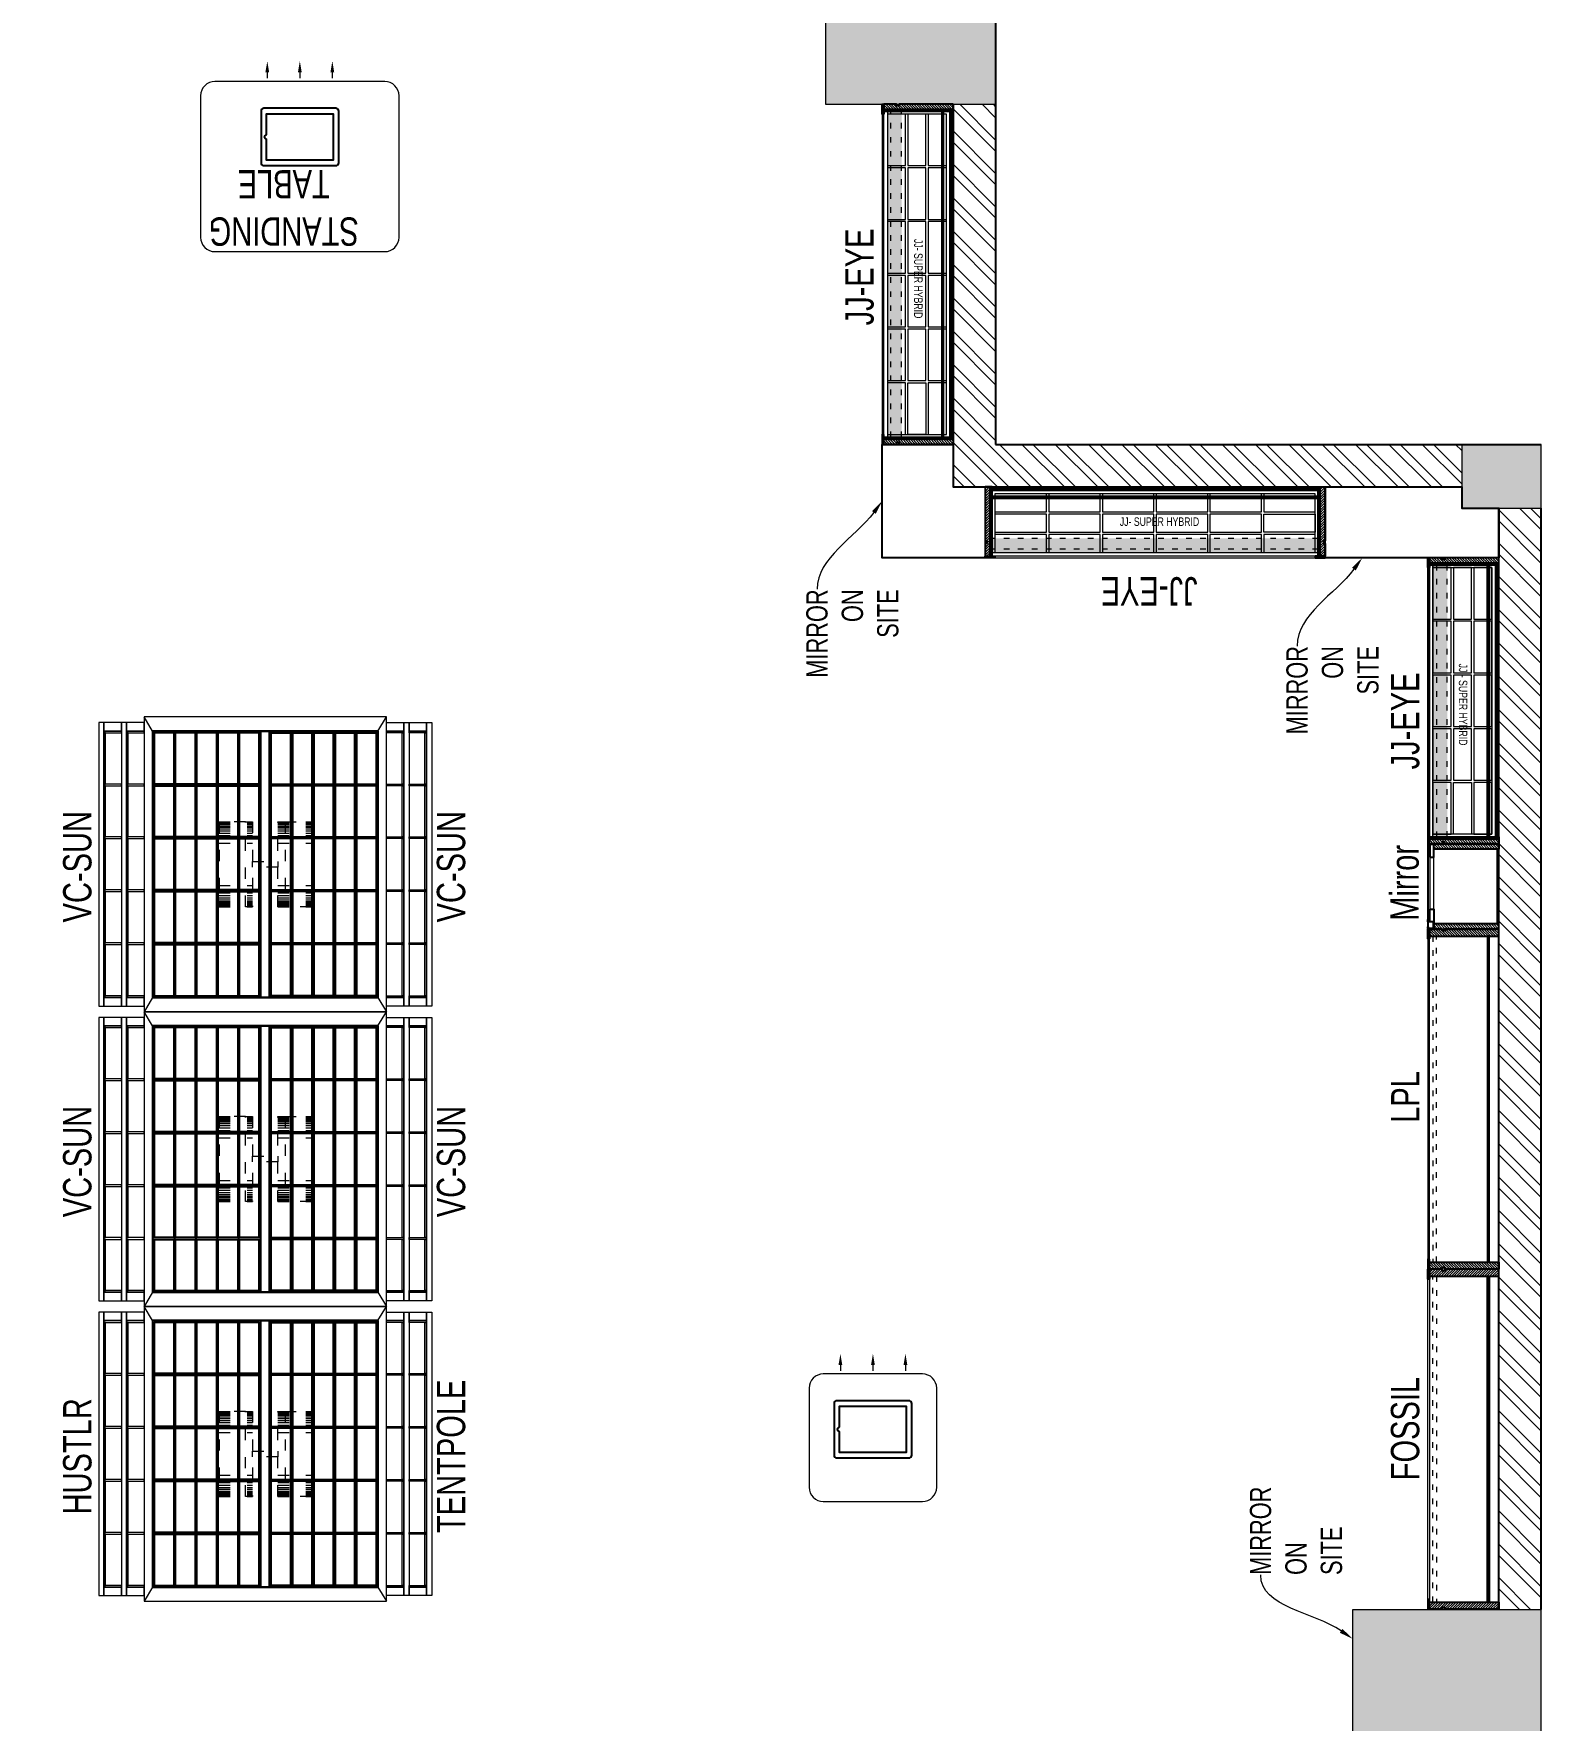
# Model space of a CAD drawing. Header units: feet. Extents: x 3387903 to 3402123, y -5461245 to -5443363.
# Drawn here: x 3395324 to 3400643, y -5455164 to -5449214 of the extents above; entities that cross this region are included whole.
import ezdxf
from ezdxf import colors
from ezdxf.entities.mleader import LeaderData, LeaderLine
from ezdxf.math import Vec2, Vec3

# ---------------------------------------------------------------- set-up
doc = ezdxf.new("R2010")
doc.units = ezdxf.units.FT
doc.header["$LTSCALE"] = 33
doc.header["$MEASUREMENT"] = 0
doc.linetypes.add('ACAD_ISO03W100', pattern=[30, 12, -18])
doc.layers.add('A-WALL', color=1, linetype='Continuous')
for name, color, linetype, lineweight in [('Column', 243, 'Continuous', 9), ('column hatch', 5, 'Continuous', 0), ('LENS-DIM', 252, 'Continuous', 5), ('LENS-PARTITION', 21, 'Continuous', 25), ('LENS-TEXT', 31, 'Continuous', 5), ('LENS_DIMENSION', 193, 'Continuous', 0), ('LENS_TEXT', 31, 'Continuous', 5), ('LK-FF&E FLOOR', 1, 'Continuous', 9), ('LK-FF&E WALL', 1, 'Continuous', 9), ('LN-ELEVATION-1', 81, 'Continuous', 25), ('LN-ELEVATION-2', 103, 'Continuous', 20), ('LN-ELEVATION-3', 125, 'Continuous', 18), ('LN-ELEVATION-4', 145, 'Continuous', 13), ('LN-ELEVATION-5', 167, 'Continuous', 5), ('LN-HATCH', 251, 'Continuous', 0), ('PLANO-TXT', 252, 'Continuous', 5)]:
    doc.layers.add(name, color=color, linetype=linetype, lineweight=lineweight)
doc.styles.add('LK TXT', font='GILC____.TTF', dxfattribs={"height": 100})
doc.styles.get("Standard").update_dxf_attribs({"font": 'GILC____.TTF'})
pattern_1 = [(45, (-2067896.71, 5460790.36), (-58.8666395, 58.8666395), []), (45, (-2067857.465, 5460790.36), (-58.8666395, 58.8666395), [])]
pattern_2 = [(45, (-22641017.7406, 5157647.994), (-4.4901280605, 4.4901280605), [])]
pattern_3 = [(45, (4210053.0415, 1706864.74), (-4.4901280605, 4.4901280605), [])]

# ---------------------------------------------------------------- blocks, each defined once
blk = doc.blocks.new('A$Ce3c081f2')
at = {"layer": 'column hatch'}
h = blk.add_hatch(color=8, dxfattribs=at)
h.dxf.hatch_style = 1
h.paths.add_polyline_path([(-11400, 10100), (-11400, 10815), (-12085, 10815), (-12085, 10100)])
h.paths.add_polyline_path([(-5410, 0), (-5410, 150), (-5410, 600), (-6100, 600), (-6100, 0)])
h.paths.add_polyline_path([(-5445, 10110), (-5445, 10815), (-6085, 10815), (-6085, 10110)])
h.paths.add_polyline_path([(0, 10105), (0, 10815), (-715, 10815), (-715, 10105)])
h.paths.add_polyline_path([(0, 0), (0, 600), (-710, 600), (-710, 0)])
h = blk.add_hatch(color=8, dxfattribs=at)
h.dxf.hatch_style = 1
h.paths.add_polyline_path([(-11410, -1925), (-11410, -1260), (-12085, -1260), (-12085, -1925)])
h = blk.add_hatch(color=8, dxfattribs=at)
h.dxf.hatch_style = 1
h.paths.add_polyline_path([(-7300, -1925), (-7300, -1645), (-7525, -1645), (-7525, -1925)])
at = {"layer": 'LN-HATCH'}
h = blk.add_hatch(dxfattribs=at)
h.set_pattern_fill('ANSI32', color=256, scale=222)
h.set_pattern_definition(pattern_1)
h.paths.add_polyline_path([(-7525, -1925), (-7525, -1775), (-11410, -1775), (-11410, -1925)])
h.paths.add_polyline_path([(-12085, -1925), (-12085, -1775), (-13575, -1775), (-13575, -1925)])
h.paths.add_polyline_path([(-4050, 0), (-4050, 150), (-5410, 150), (-5410, 0)])
h = blk.add_hatch(dxfattribs=at)
h.set_pattern_fill('ANSI32', color=256, scale=222)
h.set_pattern_definition(pattern_1)
h.paths.add_polyline_path([(-710, 0), (-710, 150), (-4050, 150), (-4050, 0)])
h.paths.add_polyline_path([(-7300, -1645), (-7300, 0), (-6100, 0), (-6100, 150), (-7450, 150), (-7450, -1645)])
at = {"layer": 'A-WALL'}
for p, q in [((-6100, 150), (-7450, 150)), ((-7450, 150), (-7450, -1645)), ((-5410, 0), (-7300, 0)), ((-7300, 0), (-7300, -1925)), ((-11410, -1775), (-7525, -1775)), ((-11410, -1925), (-7525, -1925))]:
    blk.add_line(p, q, dxfattribs=at)
at = {"layer": 'Column'}
for p, q in [((-5410, 600), (-6100, 600)), ((-6100, 600), (-6100, 0)), ((-12085, -1260), (-11410, -1260)), ((-11410, -1260), (-11410, -1925)), ((-7300, -1645), (-7525, -1645)), ((-7525, -1645), (-7525, -1925)), ((-12085, -1925), (-11410, -1925)), ((-7525, -1925), (-7300, -1925))]:
    blk.add_line(p, q, dxfattribs=at)
blk = doc.blocks.new('JJ SH 1200')
at = {"layer": 'LN-HATCH', "ltscale": 0.5}
h = blk.add_hatch(dxfattribs=at)
h.set_pattern_fill('ANSI31', color=256, scale=2)
h.set_pattern_definition([(45, (4097187.331, 1708800.267), (-4.4901280605, 4.4901280605), [])])
h.paths.add_polyline_path([(792.1, 220), (792.1, 30), (786.1, 30), (786.1, 20), (792.1, 20), (792.1, -24), (767.1, -24), (767.1, 220)])
h.paths.add_polyline_path([(-382.9, 180), (767.1, 180), (767.1, 186), (-382.9, 186)])
h.paths.add_polyline_path([(757.1, -24), (757.1, -30), (792.1, -30), (792.1, -24)])
h.paths.add_polyline_path([(-407.9, 220), (-407.9, 30), (-401.9, 30), (-401.9, 20), (-407.9, 20), (-407.9, -24), (-382.9, -24), (-382.9, 220)])
h.paths.add_polyline_path([(-372.9, -24), (-372.9, -30), (-407.9, -30), (-407.9, -24)])
at = {"layer": 'LN-ELEVATION-1', "ltscale": 0.5}
for points in [[(-407.9, 220), (-407.9, 30), (-401.9, 30), (-401.9, 20), (-407.9, 20), (-407.9, -24), (-382.9, -24), (-382.9, 220)], [(-382.9, 180), (767.1, 180), (767.1, 186), (-382.9, 186)], [(792.1, 220), (792.1, 30), (786.1, 30), (786.1, 20), (792.1, 20), (792.1, -24), (767.1, -24), (767.1, 220)], [(-372.9, -24), (-372.9, -30), (-407.9, -30), (-407.9, -24)], [(757.1, -24), (757.1, -30), (792.1, -30), (792.1, -24)]]:
    blk.add_lwpolyline(points, close=True, dxfattribs=at)
at = {"layer": 'LN-ELEVATION-3', "ltscale": 0.5}
for p, q in [((767.1, 220), (-382.9, 220)), ((757.1, -24), (-372.9, -24)), ((-372.9, -30), (757.1, -30))]:
    blk.add_line(p, q, dxfattribs=at)
at = {"layer": 'LN-ELEVATION-4', "linetype": 'ACAD_ISO03W100', "ltscale": 0.05}
blk.add_lwpolyline([(767.1, 0), (-382.9, 0), (-382.9, -12), (767.1, -12)], close=True, dxfattribs=at)
blk = doc.blocks.new('MIRROR')
at = {"layer": 'LN-HATCH', "ltscale": 0.5}
h = blk.add_hatch(dxfattribs=at)
h.set_pattern_fill('ANSI31', color=256, scale=2)
h.set_pattern_definition([(45, (4060433.7416, 1708720.787), (-4.4901280605, 4.4901280605), [])])
h.paths.add_polyline_path([(212.9, 101.3), (230.9, 101.3), (230.9, -127.7), (212.9, -127.7)])
h.paths.add_polyline_path([(230.9, 95.3), (494.9, 95.3), (494.9, 101.3), (230.9, 101.3)])
h.paths.add_polyline_path([(512.9, 101.3), (494.9, 101.3), (494.9, -127.7), (512.9, -127.7)])
at = {"layer": 'Defpoints'}
blk.add_lwpolyline([(512.9, 101.3), (212.9, 101.3), (212.9, -148.7), (512.9, -148.7)], close=True, dxfattribs=at)
at = {"layer": 'LN-ELEVATION-1'}
for points in [[(212.9, 101.3), (230.9, 101.3), (230.9, -127.7), (212.9, -127.7)], [(230.9, 95.3), (494.9, 95.3), (494.9, 101.3), (230.9, 101.3)], [(512.9, 101.3), (494.9, 101.3), (494.9, -127.7), (512.9, -127.7)], [(259.9, -141.7), (259.9, -127.7), (214.9, -127.7), (214.9, -148.7), (223.9, -148.7), (223.9, -147.2), (216.4, -147.2), (216.4, -141.7)], [(442.9, -141.7), (442.9, -127.7), (487.9, -127.7), (487.9, -148.7), (478.9, -148.7), (478.9, -147.2), (486.4, -147.2), (486.4, -141.7)], [(504.9, -148.7), (504.9, -147.2), (509.4, -147.2), (509.4, -129.2), (487.9, -129.2), (487.9, -127.7), (510.9, -127.7), (510.9, -148.7)]]:
    blk.add_lwpolyline(points, close=True, dxfattribs=at)
at = {"layer": 'LN-ELEVATION-2', "color": 4, "lineweight": 0}
blk.add_lwpolyline([(216.4, -141.7), (486.4, -141.7), (486.4, -147.2), (216.4, -147.2)], close=True, dxfattribs=at)
at = {"layer": 'LN-ELEVATION-2'}
blk.add_lwpolyline([(259.9, -141.7), (442.9, -141.7), (442.9, -127.7), (259.9, -127.7)], close=True, dxfattribs=at)
at = {"layer": 'LN-ELEVATION-4', "ltscale": 0.5}
blk.add_line((478.9, -148.7), (223.9, -148.7), dxfattribs=at)
blk = doc.blocks.new('GREETR 450x450')
at = {"layer": 'LN-ELEVATION-1', "linetype": 'ByBlock', "lineweight": -2}
for p, q in [((481.3, 339.7), (461, 339.7)), ((481.3, 225), (461, 225)), ((481.3, 110.3), (461, 110.3))]:
    blk.add_line(p, q, dxfattribs=at)
at = {"layer": 'LN-ELEVATION-1'}
for points in [[(355.5, 98.3), (355.5, 352.3, 0.414214), (345.5, 362.3), (163.5, 362.3, 0.414214), (153.5, 352.3), (153.5, 98.3, 0.414214), (163.5, 88.3), (345.5, 88.3, 0.414214)], [(264, 342.8), (336.5, 342.8), (336.5, 107.8), (172.5, 107.8), (172.5, 342.8), (245, 342.8, 0.327538), (246.9, 344.2, -0.733799), (262.1, 344.2, 0.327538)]]:
    blk.add_lwpolyline(points, format="xyb", close=True, dxfattribs=at)
at = {"layer": 'LN-ELEVATION-1', "linetype": 'ByBlock', "lineweight": -2}
for points in [[(481.3, 346.4), (481.3, 333.1), (521.3, 339.7)], [(481.3, 231.7), (481.3, 218.3), (521.3, 225)], [(481.3, 116.9), (481.3, 103.6), (521.3, 110.3)]]:
    blk.add_solid(points, dxfattribs=at)
at = {"layer": 'LN-ELEVATION-2'}
blk.add_lwpolyline([(50, 0), (400, 0, 0.414214), (450, 50), (450, 400, 0.414214), (400, 450), (50, 450, 0.414214), (0, 400), (0, 50, 0.414214)], format="xyb", close=True, dxfattribs=at)
blk = doc.blocks.new('JJ SHD 1010')
h = blk.add_hatch(color=177)
h.dxf.hatch_style = 1
h.paths.add_polyline_path([(992, 68), (25, 68), (25, 18), (992, 18)])
at = {"layer": 'LN-HATCH', "ltscale": 0.5}
h = blk.add_hatch(dxfattribs=at)
h.set_pattern_fill('ANSI31', color=256, scale=2)
h.set_pattern_definition(pattern_2)
h.paths.add_polyline_path([(7, 250), (7, 60), (13, 60), (13, 50), (7, 50), (7, 6), (25, 6), (25, 250)])
h = blk.add_hatch(dxfattribs=at)
h.set_pattern_fill('ANSI31', color=256, scale=2)
h.set_pattern_definition([(45, (-26738022.0714, 3448847.7265), (-4.4901280605, 4.4901280605), [])])
h.paths.add_polyline_path([(1017, 250), (1017, 60), (1011, 60), (1011, 50), (1017, 50), (1017, 6), (999, 6), (999, 250)])
h = blk.add_hatch(dxfattribs=at)
h.set_pattern_fill('ANSI31', color=256, scale=2)
h.set_pattern_definition(pattern_3)
h.paths.add_polyline_path([(882, 210), (32, 210), (32, 216), (882, 216)])
h = blk.add_hatch(dxfattribs=at)
h.set_pattern_fill('ANSI31', color=256, scale=2)
h.set_pattern_definition(pattern_2)
h.paths.add_polyline_path([(35, 6), (35, 0), (7, 0), (7, 6)])
h = blk.add_hatch(dxfattribs=at)
h.set_pattern_fill('ANSI31', color=256, scale=2)
h.set_pattern_definition(pattern_3)
h.paths.add_polyline_path([(42, 6), (42, 0), (7, 0), (7, 6)])
h = blk.add_hatch(dxfattribs=at)
h.set_pattern_fill('ANSI31', color=256, scale=2)
h.set_pattern_definition([(45, (-22640834.7406, 5157647.994), (-4.4901280605, 4.4901280605), [])])
h.paths.add_polyline_path([(982, 6), (982, 0), (1017, 0), (1017, 6)])
h = blk.add_hatch(dxfattribs=at)
h.set_pattern_fill('ANSI31', color=256, scale=2)
h.set_pattern_definition([(45, (4209863.0415, 1706864.74), (-4.4901280605, 4.4901280605), [])])
h.paths.add_polyline_path([(982, 6), (982, 0), (1017, 0), (1017, 6)])
at = {"layer": 'LN-ELEVATION-1', "ltscale": 0.5}
for points in [[(7, 250), (7, 60), (13, 60), (13, 50), (7, 50), (7, 6), (25, 6), (25, 250)], [(7, 250), (7, 60), (13, 60), (13, 50), (7, 50), (7, 6), (32, 6), (32, 250)], [(25, 238), (999, 238), (999, 244), (25, 244)], [(1017, 250), (1017, 60), (1011, 60), (1011, 50), (1017, 50), (1017, 6), (992, 6), (992, 250)], [(1017, 250), (1017, 60), (1011, 60), (1011, 50), (1017, 50), (1017, 6), (999, 6), (999, 250)], [(992, 210), (32, 210), (32, 216), (992, 216)], [(42, 6), (42, 0), (7, 0), (7, 6)], [(42, 6), (42, 0), (7, 0), (7, 6)], [(982, 6), (982, 0), (1017, 0), (1017, 6)], [(982, 6), (982, 0), (1017, 0), (1017, 6)]]:
    blk.add_lwpolyline(points, close=True, dxfattribs=at)
at = {"layer": 'LN-ELEVATION-2', "ltscale": 0.5}
blk.add_lwpolyline([(41.7, 226), (982, 226), (982, 18), (41.7, 18)], close=True, dxfattribs=at)
at = {"layer": 'LN-ELEVATION-3', "ltscale": 0.5}
for p, q in [((999, 250), (25, 250)), ((32, 250), (992, 250)), ((982, 6), (42, 6)), ((42, 6), (982, 6)), ((42, 0), (982, 0)), ((982, 0), (42, 0))]:
    blk.add_line(p, q, dxfattribs=at)
for points in [[(223.3, 226), (41.7, 226), (41.7, 162), (223.3, 162)], [(413, 226), (231.3, 226), (231.3, 162), (413, 162)], [(602.7, 226), (421, 226), (421, 162), (602.7, 162)], [(792.3, 226), (610.7, 226), (610.7, 162), (792.3, 162)], [(982, 226), (800.3, 226), (800.3, 162), (982, 162)], [(223.3, 154), (41.7, 154), (41.7, 90), (223.3, 90)], [(413, 154), (231.3, 154), (231.3, 90), (413, 90)], [(602.7, 154), (421, 154), (421, 90), (602.7, 90)], [(792.3, 154), (610.7, 154), (610.7, 90), (792.3, 90)], [(982, 90), (800.3, 90), (800.3, 154), (982, 154)], [(223.3, 82), (41.7, 82), (41.7, 18), (223.3, 18)], [(413, 82), (231.3, 82), (231.3, 18), (413, 18)], [(602.7, 82), (421, 82), (421, 18), (602.7, 18)], [(792.3, 82), (610.7, 82), (610.7, 18), (792.3, 18)], [(982, 82), (800.3, 82), (800.3, 18), (982, 18)]]:
    blk.add_lwpolyline(points, close=True, dxfattribs=at)
at = {"layer": 'LN-ELEVATION-4', "linetype": 'ACAD_ISO03W100', "ltscale": 0.05}
for points in [[(992, 68), (25, 68), (25, 18), (992, 18)], [(32, 30), (992, 30), (992, 18), (32, 18)]]:
    blk.add_lwpolyline(points, close=True, dxfattribs=at)
at = {"ltscale": 0.5, "insert": (380.5, 139.3), "char_height": 30, "attachment_point": 1}
blk.add_mtext_dynamic_manual_height_columns('\\pt120;JJ - SUPER HYBRID', width=526.835, gutter_width=500, heights=[0], dxfattribs=at)
blk = doc.blocks.new('JJ SHD 1200')
at = {"layer": 'LN-ELEVATION-5'}
h = blk.add_hatch(color=177, dxfattribs=at)
h.dxf.hatch_style = 1
h.paths.add_polyline_path([(1182, 68), (32, 68), (32, 18), (1182, 18)])
at = {"layer": 'LN-HATCH', "ltscale": 0.5}
h = blk.add_hatch(dxfattribs=at)
h.set_pattern_fill('ANSI31', color=256, scale=2)
h.set_pattern_definition([(45, (4097602.2716, 1708830.267), (-4.4901280605, 4.4901280605), [])])
h.paths.add_polyline_path([(1207, 250), (1207, 60), (1201, 60), (1201, 50), (1207, 50), (1207, 6), (1182, 6), (1182, 250)])
h.paths.add_polyline_path([(32, 210), (1182, 210), (1182, 216), (32, 216)])
h.paths.add_polyline_path([(1172, 6), (1172, 0), (1207, 0), (1207, 6)])
h.paths.add_polyline_path([(7, 250), (7, 60), (13, 60), (13, 50), (7, 50), (7, 6), (32, 6), (32, 250)])
h.paths.add_polyline_path([(42, 6), (42, 0), (7, 0), (7, 6)])
at = {"layer": 'LN-ELEVATION-1', "ltscale": 0.5}
for points in [[(7, 250), (7, 60), (13, 60), (13, 50), (7, 50), (7, 6), (25, 6), (25, 250)], [(7, 250), (7, 60), (13, 60), (13, 50), (7, 50), (7, 6), (32, 6), (32, 250)], [(25, 238), (1189, 238), (1189, 244), (25, 244)], [(1207, 250), (1207, 60), (1201, 60), (1201, 50), (1207, 50), (1207, 6), (1182, 6), (1182, 250)], [(1207, 250), (1207, 60), (1201, 60), (1201, 50), (1207, 50), (1207, 6), (1189, 6), (1189, 250)], [(32, 210), (1182, 210), (1182, 216), (32, 216)], [(42, 6), (42, 0), (7, 0), (7, 6)], [(42, 6), (42, 0), (7, 0), (7, 6)], [(1172, 6), (1172, 0), (1207, 0), (1207, 6)], [(1172, 6), (1172, 0), (1207, 0), (1207, 6)]]:
    blk.add_lwpolyline(points, close=True, dxfattribs=at)
at = {"layer": 'LN-ELEVATION-3', "ltscale": 0.5}
for p, q in [((1189, 250), (25, 250)), ((1182, 250), (32, 250)), ((1172, 6), (42, 6)), ((1172, 6), (42, 6)), ((42, 0), (1172, 0)), ((42, 0), (1172, 0))]:
    blk.add_line(p, q, dxfattribs=at)
for points in [[(1172, 226), (42, 226), (42, 18), (1172, 18)], [(223.7, 226), (42, 226), (42, 162), (223.7, 162)], [(413.3, 226), (231.7, 226), (231.7, 162), (413.3, 162)], [(603, 226), (421.3, 226), (421.3, 162), (603, 162)], [(792.7, 226), (611, 226), (611, 162), (792.7, 162)], [(982.3, 226), (800.7, 226), (800.7, 162), (982.3, 162)], [(1172, 226), (990.3, 226), (990.3, 162), (1172, 162)], [(223.7, 154), (42, 154), (42, 90), (223.7, 90)], [(413.3, 154), (231.7, 154), (231.7, 90), (413.3, 90)], [(603, 154), (421.3, 154), (421.3, 90), (603, 90)], [(792.7, 154), (611, 154), (611, 90), (792.7, 90)], [(982.3, 154), (800.7, 154), (800.7, 90), (982.3, 90)], [(1172, 90), (990.3, 90), (990.3, 154), (1172, 154)], [(223.7, 82), (42, 82), (42, 18), (223.7, 18)], [(413.3, 82), (231.7, 82), (231.7, 18), (413.3, 18)], [(603, 82), (421.3, 82), (421.3, 18), (603, 18)], [(792.7, 82), (611, 82), (611, 18), (792.7, 18)], [(982.3, 82), (800.7, 82), (800.7, 18), (982.3, 18)], [(1172, 82), (990.3, 82), (990.3, 18), (1172, 18)]]:
    blk.add_lwpolyline(points, close=True, dxfattribs=at)
at = {"layer": 'LN-ELEVATION-4', "linetype": 'ACAD_ISO03W100', "ltscale": 0.05}
for points in [[(1182, 68), (32, 68), (32, 18), (1182, 18)], [(1182, 30), (32, 30), (32, 18), (1182, 18)]]:
    blk.add_lwpolyline(points, close=True, dxfattribs=at)
at = {"layer": 'LK-FF&E WALL', "ltscale": 0.5, "insert": (482.5, 142.3), "char_height": 30, "attachment_point": 1}
blk.add_mtext_dynamic_manual_height_columns('\\pt120;JJ- SUPER HYBRID', width=526.835, gutter_width=500, heights=[0], dxfattribs=at)
blk = doc.blocks.new('ffgd')
at = {"layer": 'LN-ELEVATION-4', "linetype": 'ACAD_ISO03W100', "ltscale": 0.1}
blk.add_lwpolyline([(0, 47.3), (0, -41.5), (-20, -41.5), (-20, 47.3)], close=True, dxfattribs=at)
at = {"layer": 'LN-ELEVATION-5', "linetype": 'ACAD_ISO03W100', "ltscale": 0.1}
for p, q in [((-159.9, 165.7), (-159.9, 47.3)), ((-159.7, 165.7), (-159.7, 47.3)), ((-159.4, 165.7), (-159.4, 47.3)), ((-159, 165.7), (-159, 47.3)), ((-158.5, 165.7), (-158.5, 47.3)), ((-157.9, 165.7), (-157.9, 47.3)), ((-157.1, 165.7), (-157.1, 47.3)), ((-156.1, 165.7), (-156.1, 47.3)), ((-154.1, 165.7), (-154.1, 47.3)), ((-151.1, 165.7), (-151.1, 47.3)), ((-146.1, 165.7), (-146.1, 47.3)), ((-141.1, 165.7), (-141.1, 47.3)), ((-135.1, 165.7), (-135.1, 47.3)), ((-128.1, 165.7), (-128.1, 47.3)), ((-120.1, 165.7), (-120.1, 47.3)), ((-111.1, 165.7), (-111.1, 47.3)), ((-102.1, 165.7), (-102.1, 47.3)), ((-85, 165.7), (-85, 47.3)), ((65, 165.7), (65, 47.3)), ((82.1, 165.7), (82.1, 47.3)), ((91.1, 165.7), (91.1, 47.3)), ((100.1, 165.7), (100.1, 47.3)), ((108.1, 165.7), (108.1, 47.3)), ((115.1, 165.7), (115.1, 47.3)), ((121.1, 165.7), (121.1, 47.3)), ((126.1, 165.7), (126.1, 47.3)), ((131.1, 165.7), (131.1, 47.3)), ((134.1, 165.7), (134.1, 47.3)), ((136.1, 165.7), (136.1, 47.3)), ((137.1, 165.7), (137.1, 47.3)), ((137.9, 165.7), (137.9, 47.3)), ((138.5, 165.7), (138.5, 47.3)), ((139, 165.7), (139, 47.3)), ((139.4, 165.7), (139.4, 47.3)), ((139.7, 165.7), (139.7, 47.3)), ((139.9, 165.7), (139.9, 47.3)), ((-159.9, -41.5), (-159.9, -159.9)), ((-159.7, -41.5), (-159.7, -159.9)), ((-159.4, -41.5), (-159.4, -159.9)), ((-159, -41.5), (-159, -159.9)), ((-158.5, -41.5), (-158.5, -159.9)), ((-157.9, -41.5), (-157.9, -159.9)), ((-157.1, -41.5), (-157.1, -159.9)), ((-156.1, -41.5), (-156.1, -159.9)), ((-154.1, -41.5), (-154.1, -159.9)), ((-151.1, -41.5), (-151.1, -159.9)), ((-146.1, -41.5), (-146.1, -159.9)), ((-141.1, -41.5), (-141.1, -159.9)), ((-135.1, -41.5), (-135.1, -159.9)), ((-128.1, -41.5), (-128.1, -159.9)), ((-120.1, -41.5), (-120.1, -159.9)), ((-111.1, -41.5), (-111.1, -159.9)), ((-102.1, -41.5), (-102.1, -159.9)), ((-85, -41.5), (-85, -159.9)), ((65, -41.5), (65, -159.9)), ((82.1, -41.5), (82.1, -159.9)), ((91.1, -41.5), (91.1, -159.9)), ((100.1, -41.5), (100.1, -159.9)), ((108.1, -41.5), (108.1, -159.9)), ((115.1, -41.5), (115.1, -159.9)), ((121.1, -41.5), (121.1, -159.9)), ((126.1, -41.5), (126.1, -159.9)), ((131.1, -41.5), (131.1, -159.9)), ((134.1, -41.5), (134.1, -159.9)), ((136.1, -41.5), (136.1, -159.9)), ((137.1, -41.5), (137.1, -159.9)), ((137.9, -41.5), (137.9, -159.9)), ((138.5, -41.5), (138.5, -159.9)), ((139, -41.5), (139, -159.9)), ((139.4, -41.5), (139.4, -159.9)), ((139.7, -41.5), (139.7, -159.9)), ((139.9, -41.5), (139.9, -159.9))]:
    blk.add_line(p, q, dxfattribs=at)
for points in [[(140, 73), (140, 165.7), (-160, 165.7), (-160, 73)], [(140, -67.1), (140, -159.9), (-160, -159.9), (-160, -67.1)]]:
    blk.add_lwpolyline(points, dxfattribs=at)
for points in [[(140, 73), (140, 47.3), (-160, 47.3), (-160, 73)], [(140, -41.5), (140, -67.1), (-160, -67.1), (-160, -41.5)]]:
    blk.add_lwpolyline(points, close=True, dxfattribs=at)
blk = doc.blocks.new('EURO 1040 x 1175')
at = {"layer": 'LN-ELEVATION-1'}
for points in [[(-470, -327.4), (470, -327.4), (470, 467.6), (-470, 467.6)], [(-470, 85.1), (470, 85.1), (470, 467.6), (-470, 467.6)], [(-283.2, 85.1), (-277.2, 85.1), (-277.2, 467.6), (-283.2, 467.6)], [(-96.4, 85.1), (-90.4, 85.1), (-90.4, 467.6), (-96.4, 467.6)], [(90.4, 85.1), (96.4, 85.1), (96.4, 467.6), (90.4, 467.6)], [(277.2, 85.1), (283.2, 85.1), (283.2, 467.6), (277.2, 467.6)], [(-470, 386.6), (-283.2, 386.6), (-283.2, 392.6), (-470, 392.6)], [(-277.2, 386.6), (-96.4, 386.6), (-96.4, 392.6), (-277.2, 392.6)], [(-90.4, 386.6), (90.4, 386.6), (90.4, 392.6), (-90.4, 392.6)], [(96.4, 386.6), (277.2, 386.6), (277.2, 392.6), (96.4, 392.6)], [(283.2, 386.6), (470, 386.6), (470, 392.6), (283.2, 392.6)], [(-470, 311.2), (-283.2, 311.2), (-283.2, 317.2), (-470, 317.2)], [(-277.2, 311.2), (-96.4, 311.2), (-96.4, 317.2), (-277.2, 317.2)], [(-90.4, 311.2), (90.4, 311.2), (90.4, 317.2), (-90.4, 317.2)], [(96.4, 311.2), (277.2, 311.2), (277.2, 317.2), (96.4, 317.2)], [(283.2, 311.2), (470, 311.2), (470, 317.2), (283.2, 317.2)], [(-470, 235.8), (-283.2, 235.8), (-283.2, 241.8), (-470, 241.8)], [(-277.2, 235.8), (-96.4, 235.8), (-96.4, 241.8), (-277.2, 241.8)], [(-90.4, 235.8), (90.4, 235.8), (90.4, 241.8), (-90.4, 241.8)], [(96.4, 235.8), (277.2, 235.8), (277.2, 241.8), (96.4, 241.8)], [(283.2, 235.8), (470, 235.8), (470, 241.8), (283.2, 241.8)], [(-470, 160.4), (-283.2, 160.4), (-283.2, 166.4), (-470, 166.4)], [(-277.2, 160.4), (-96.4, 160.4), (-96.4, 166.4), (-277.2, 166.4)], [(-90.4, 160.4), (90.4, 160.4), (90.4, 166.4), (-90.4, 166.4)], [(96.4, 160.4), (277.2, 160.4), (277.2, 166.4), (96.4, 166.4)], [(283.2, 160.4), (470, 160.4), (470, 166.4), (283.2, 166.4)], [(-470, 85.1), (470, 85.1), (470, 55.1), (-470, 55.1)], [(-470, 55.1), (470, 55.1), (470, -327.4), (-470, -327.4)], [(-283.2, 55.1), (-277.2, 55.1), (-277.2, -327.4), (-283.2, -327.4)], [(-96.4, 55.1), (-90.4, 55.1), (-90.4, -327.4), (-96.4, -327.4)], [(90.4, 55.1), (96.4, 55.1), (96.4, -327.4), (90.4, -327.4)], [(277.2, 55.1), (283.2, 55.1), (283.2, -327.4), (277.2, -327.4)], [(-470, -20.3), (-283.2, -20.3), (-283.2, -26.3), (-470, -26.3)], [(-277.2, -20.3), (-96.4, -20.3), (-96.4, -26.3), (-277.2, -26.3)], [(-90.4, -20.3), (90.4, -20.3), (90.4, -26.3), (-90.4, -26.3)], [(96.4, -20.3), (277.2, -20.3), (277.2, -26.3), (96.4, -26.3)], [(283.2, -20.3), (470, -20.3), (470, -26.3), (283.2, -26.3)], [(-470, -95.7), (-283.2, -95.7), (-283.2, -101.7), (-470, -101.7)], [(-277.2, -95.7), (-96.4, -95.7), (-96.4, -101.7), (-277.2, -101.7)], [(-90.4, -95.7), (90.4, -95.7), (90.4, -101.7), (-90.4, -101.7)], [(96.4, -95.7), (277.2, -95.7), (277.2, -101.7), (96.4, -101.7)], [(283.2, -95.7), (470, -95.7), (470, -101.7), (283.2, -101.7)], [(-470, -171.1), (-283.2, -171.1), (-283.2, -177.1), (-470, -177.1)], [(-277.2, -171.1), (-96.4, -171.1), (-96.4, -177.1), (-277.2, -177.1)], [(-90.4, -171.1), (90.4, -171.1), (90.4, -177.1), (-90.4, -177.1)], [(96.4, -171.1), (277.2, -171.1), (277.2, -177.1), (96.4, -177.1)], [(283.2, -171.1), (470, -171.1), (470, -177.1), (283.2, -177.1)], [(-470, -246.4), (-283.2, -246.4), (-283.2, -252.4), (-470, -252.4)], [(-277.2, -246.4), (-96.4, -246.4), (-96.4, -252.4), (-277.2, -252.4)], [(-90.4, -246.4), (90.4, -246.4), (90.4, -252.4), (-90.4, -252.4)], [(96.4, -246.4), (277.2, -246.4), (277.2, -252.4), (96.4, -252.4)], [(283.2, -246.4), (470, -246.4), (470, -252.4), (283.2, -252.4)]]:
    blk.add_lwpolyline(points, close=True, dxfattribs=at)
for points in [[(-283.2, 461.6), (-464, 461.6), (-464, 317.2)], [(-96.4, 461.6), (-277.2, 461.6)], [(90.4, 461.6), (-90.4, 461.6)], [(277.2, 461.6), (96.4, 461.6)], [(464, 317.2), (464, 461.6), (283.2, 461.6)], [(-464, 311.2), (-464, 241.8)], [(464, 241.8), (464, 311.2)], [(-464, 235.8), (-464, 166.4)], [(464, 166.4), (464, 235.8)], [(-464, 160.4), (-464, 91.1), (-283.2, 91.1)], [(283.2, 91.1), (464, 91.1), (464, 160.4)], [(-277.2, 91.1), (-96.4, 91.1)], [(-90.4, 91.1), (90.4, 91.1)], [(96.4, 91.1), (277.2, 91.1)], [(-464, -20.3), (-464, 49.1), (-283.2, 49.1)], [(-277.2, 49.1), (-96.4, 49.1)], [(-90.4, 49.1), (90.4, 49.1)], [(96.4, 49.1), (277.2, 49.1)], [(283.2, 49.1), (464, 49.1), (464, -20.3)], [(-464, -95.7), (-464, -26.3)], [(464, -26.3), (464, -95.7)], [(-464, -171.1), (-464, -101.7)], [(464, -101.7), (464, -171.1)], [(-283.2, -321.4), (-464, -321.4), (-464, -177.1)], [(464, -177.1), (464, -321.4), (283.2, -321.4)], [(-96.4, -321.4), (-277.2, -321.4)], [(90.4, -321.4), (-90.4, -321.4)], [(277.2, -321.4), (96.4, -321.4)]]:
    blk.add_lwpolyline(points, dxfattribs=at)
at = {"layer": 'LN-ELEVATION-2'}
blk.add_lwpolyline([(-520, -357.4), (520, -357.4), (520, 497.6), (-520, 497.6)], close=True, dxfattribs=at)
for points in [[(-470, 467.6), (-520, 497.6)], [(470, 467.6), (520, 497.6)], [(-470, -327.4), (-520, -357.4)], [(470, -327.4), (520, -357.4)]]:
    blk.add_lwpolyline(points, dxfattribs=at)
at = {"layer": 'LN-ELEVATION-3'}
for points in [[(-500, 559.6), (500, 559.6), (500, 577.6), (-500, 577.6)], [(-500, 497.6), (-470, 497.6), (-470, 559.6), (-500, 559.6)], [(470, 497.6), (500, 497.6), (500, 559.6), (470, 559.6)], [(-500, -357.4), (-470, -357.4), (-470, -419.4), (-500, -419.4)], [(470, -357.4), (500, -357.4), (500, -419.4), (470, -419.4)], [(-500, -419.4), (500, -419.4), (500, -437.4), (-500, -437.4)]]:
    blk.add_lwpolyline(points, close=True, dxfattribs=at)
at = {"layer": 'LN-ELEVATION-4'}
for points in [[(-500, 639.6), (500, 639.6), (500, 657.6), (-500, 657.6)], [(-500, 577.6), (-470, 577.6), (-470, 639.6), (-500, 639.6)], [(470, 577.6), (500, 577.6), (500, 639.6), (470, 639.6)], [(-470, 497.6), (-464, 497.6), (-464, 559.6), (-470, 559.6)], [(-464, 553.6), (-283.2, 553.6), (-283.2, 559.6), (-464, 559.6)], [(-283.2, 497.6), (-277.2, 497.6), (-277.2, 559.6), (-283.2, 559.6)], [(-277.2, 553.6), (-96.4, 553.6), (-96.4, 559.6), (-277.2, 559.6)], [(-96.4, 497.6), (-90.4, 497.6), (-90.4, 559.6), (-96.4, 559.6)], [(-90.4, 553.6), (90.4, 553.6), (90.4, 559.6), (-90.4, 559.6)], [(90.4, 497.6), (96.4, 497.6), (96.4, 559.6), (90.4, 559.6)], [(96.4, 553.6), (277.2, 553.6), (277.2, 559.6), (96.4, 559.6)], [(277.2, 497.6), (283.2, 497.6), (283.2, 559.6), (277.2, 559.6)], [(283.2, 553.6), (464, 553.6), (464, 559.6), (283.2, 559.6)], [(464, 497.6), (470, 497.6), (470, 559.6), (464, 559.6)], [(-470, -357.4), (-464, -357.4), (-464, -419.4), (-470, -419.4)], [(-464, -413.4), (-283.2, -413.4), (-283.2, -419.4), (-464, -419.4)], [(-283.2, -357.4), (-277.2, -357.4), (-277.2, -419.4), (-283.2, -419.4)], [(-277.2, -413.4), (-96.4, -413.4), (-96.4, -419.4), (-277.2, -419.4)], [(-96.4, -357.4), (-90.4, -357.4), (-90.4, -419.4), (-96.4, -419.4)], [(-90.4, -413.4), (90.4, -413.4), (90.4, -419.4), (-90.4, -419.4)], [(90.4, -357.4), (96.4, -357.4), (96.4, -419.4), (90.4, -419.4)], [(96.4, -413.4), (277.2, -413.4), (277.2, -419.4), (96.4, -419.4)], [(277.2, -357.4), (283.2, -357.4), (283.2, -419.4), (277.2, -419.4)], [(283.2, -413.4), (464, -413.4), (464, -419.4), (283.2, -419.4)], [(464, -357.4), (470, -357.4), (470, -419.4), (464, -419.4)], [(-500, -437.4), (-470, -437.4), (-470, -499.4), (-500, -499.4)], [(470, -437.4), (500, -437.4), (500, -499.4), (470, -499.4)], [(-500, -499.4), (500, -499.4), (500, -517.4), (-500, -517.4)]]:
    blk.add_lwpolyline(points, close=True, dxfattribs=at)
at = {"layer": 'LN-ELEVATION-5'}
for points in [[(-470, 577.6), (-464, 577.6), (-464, 639.6), (-470, 639.6)], [(-464, 633.6), (-283.2, 633.6), (-283.2, 639.6), (-464, 639.6)], [(-283.2, 577.6), (-277.2, 577.6), (-277.2, 639.6), (-283.2, 639.6)], [(-277.2, 633.6), (-96.4, 633.6), (-96.4, 639.6), (-277.2, 639.6)], [(-96.4, 577.6), (-90.4, 577.6), (-90.4, 639.6), (-96.4, 639.6)], [(-90.4, 633.6), (90.4, 633.6), (90.4, 639.6), (-90.4, 639.6)], [(90.4, 577.6), (96.4, 577.6), (96.4, 639.6), (90.4, 639.6)], [(96.4, 633.6), (277.2, 633.6), (277.2, 639.6), (96.4, 639.6)], [(277.2, 577.6), (283.2, 577.6), (283.2, 639.6), (277.2, 639.6)], [(283.2, 633.6), (464, 633.6), (464, 639.6), (283.2, 639.6)], [(464, 577.6), (470, 577.6), (470, 639.6), (464, 639.6)], [(-470, -437.4), (-464, -437.4), (-464, -499.4), (-470, -499.4)], [(-283.2, -437.4), (-277.2, -437.4), (-277.2, -499.4), (-283.2, -499.4)], [(-96.4, -437.4), (-90.4, -437.4), (-90.4, -499.4), (-96.4, -499.4)], [(90.4, -437.4), (96.4, -437.4), (96.4, -499.4), (90.4, -499.4)], [(277.2, -437.4), (283.2, -437.4), (283.2, -499.4), (277.2, -499.4)], [(464, -437.4), (470, -437.4), (470, -499.4), (464, -499.4)], [(-464, -493.4), (-283.2, -493.4), (-283.2, -499.4), (-464, -499.4)], [(-277.2, -493.4), (-96.4, -493.4), (-96.4, -499.4), (-277.2, -499.4)], [(-90.4, -493.4), (90.4, -493.4), (90.4, -499.4), (-90.4, -499.4)], [(96.4, -493.4), (277.2, -493.4), (277.2, -499.4), (96.4, -499.4)], [(283.2, -493.4), (464, -493.4), (464, -499.4), (283.2, -499.4)]]:
    blk.add_lwpolyline(points, close=True, dxfattribs=at)
at = {"layer": 'LENS-DIM'}
blk.add_blockref('ffgd', (10, 67.1), dxfattribs=at)
blk = doc.blocks.new('Standing Table 700X600')
at = {"layer": 'LN-ELEVATION-1', "linetype": 'ByBlock', "lineweight": -2}
for p, q in [((-114.7, -32.3), (-114.7, -12)), ((0, -32.3), (0, -12)), ((114.7, -32.3), (114.7, -12))]:
    blk.add_line(p, q, dxfattribs=at)
at = {"layer": 'LN-ELEVATION-1'}
for points in [[(-127.2, 94.5), (126.8, 94.5, 0.414214), (136.8, 104.5), (136.8, 286.5, 0.414214), (126.8, 296.5), (-127.2, 296.5, 0.414214), (-137.2, 286.5), (-137.2, 104.5, 0.414214)], [(117.2, 186), (117.2, 113.5), (-117.8, 113.5), (-117.8, 277.5), (117.2, 277.5), (117.2, 205, 0.327538), (118.6, 203.1, -0.733799), (118.6, 187.9, 0.327538)]]:
    blk.add_lwpolyline(points, format="xyb", close=True, dxfattribs=at)
at = {"layer": 'LN-ELEVATION-1', "linetype": 'ByBlock', "lineweight": -2}
for points in [[(-108.1, -32.3), (-121.4, -32.3), (-114.7, -72.3)], [(6.7, -32.3), (-6.7, -32.3), (0, -72.3)], [(121.4, -32.3), (108.1, -32.3), (114.7, -72.3)]]:
    blk.add_solid(points, dxfattribs=at)
at = {"layer": 'LN-ELEVATION-2'}
blk.add_lwpolyline([(-300, 0), (300, 0, 0.414214), (350, 50), (350, 550, 0.414214), (300, 600), (-300, 600, 0.414214), (-350, 550), (-350, 50, 0.414214)], format="xyb", close=True, dxfattribs=at)
at = {"layer": 'LENS-TEXT', "color": 7, "linetype": 'Continuous', "ltscale": 3, "insert": (56.8, 445.9), "char_height": 100, "width": 783.964, "attachment_point": 5, "style": 'LK TXT'}
blk.add_mtext('STANDING TABLE', dxfattribs=at)

msp = doc.modelspace()

# ---------------------------------------------------------------- linework, layer by layer
at = {"layer": 'LENS-PARTITION'}
for points in [[(3398680.6, -5451063), (3398318.1, -5451063), (3398318.1, -5450663), (3398568.1, -5450663), (3398568.1, -5450813), (3398680.6, -5450813)], [(3400493.1, -5451063), (3399880.6, -5451063), (3399880.6, -5450813), (3400363.1, -5450813), (3400363.1, -5450888), (3400493.1, -5450888)]]:
    msp.add_lwpolyline(points, close=True, dxfattribs=at)

# ---------------------------------------------------------------- block references
at = {"layer": 'LENS_DIMENSION', "rotation": 90}
msp.add_blockref('A$Ce3c081f2', (3398718.1, -5443363), dxfattribs=at)
at = {"layer": 'LK-FF&E FLOOR'}
for name, p, rotation in [('Standing Table 700X600', (3396263.1, -5449383), 180), ('EURO 1040 x 1175', (3396211.1, -5452144.5), 90), ('EURO 1040 x 1175', (3396211.1, -5453184.5), 90), ('EURO 1040 x 1175', (3396211.1, -5454224.5), 90), ('GREETR 450x450', (3398510.1, -5454392.5), 90)]:
    msp.add_blockref(name, p, dxfattribs=dict(at, rotation=rotation))
at = {"layer": 'LK-FF&E WALL'}
for name, p, rotation in [('JJ SHD 1200', (3398318.1, -5449456), 269.9999999999999), ('JJ SHD 1010', (3400243.1, -5451056), 270), ('MIRROR', (3400391.7, -5451860), 270), ('JJ SH 1200', (3400273.1, -5452780.9), 270)]:
    msp.add_blockref(name, p, dxfattribs=dict(at, rotation=rotation))
msp.add_blockref('JJ SHD 1200', (3398673.6, -5451063), dxfattribs=at)
at = {"layer": 'LK-FF&E WALL', "xscale": -1, "rotation": 270}
msp.add_blockref('JJ SH 1200', (3400273.1, -5454365), dxfattribs=at)

# ---------------------------------------------------------------- texts
at = {"layer": 'LENS_TEXT', "linetype": 'Continuous', "ltscale": 3, "insert": (3400161.3, -5452210.1), "char_height": 100, "width": 324.474, "attachment_point": 5, "rotation": 90, "style": 'LK TXT'}
msp.add_mtext('{\\C7;Mirror}', dxfattribs=at)
at = {"layer": 'PLANO-TXT', "linetype": 'Continuous', "ltscale": 3, "char_height": 100, "attachment_point": 5, "style": 'LK TXT'}
for s, insert, width, rotation in [('JJ-EYE', (3398238.3, -5450072.4), 272.148, 90), ('JJ-EYE', (3399259.5, -5451180.8), 272.148, 180), ('JJ-EYE', (3400163.3, -5451638.9), 272.148, 90), ('VC-SUN', (3395478.7, -5452153.2), 311.974, 90), ('VC-SUN', (3396797.3, -5452153.2), 149.547, 90), ('LPL', (3400163.3, -5452965.4), 272.148, 90), ('VC-SUN', (3395478.7, -5453193.2), 311.974, 90), ('VC-SUN', (3396797.3, -5453193.2), 149.547, 90), ('TENTPOLE', (3396797.3, -5454233.2), 149.547, 90), ('FOSSIL', (3400163.3, -5454135.3), 272.148, 90), ('HUSTLR', (3395478.7, -5454233.2), 311.974, 90)]:
    msp.add_mtext(s, dxfattribs=dict(at, insert=insert, width=width, rotation=rotation))

# ---------------------------------------------------------------- leaders
at = {"layer": 'LENS_TEXT', "color": 1, "linetype": 'Continuous', "ltscale": 3}
ml = msp.add_multileader_mtext('Standard', dxfattribs=at)
ml.set_content('\\pxqr,t3;{\\C256;MIRROR ON SITE}', color=1)
ml.set_leader_properties(color=256, linetype='ByLayer', lineweight=-1)
ml.build(insert=Vec2(0, 0))
ml.multileader.update_dxf_attribs({"leader_type": 2, "dogleg_length": 0.36, "arrow_head_size": 50})
ctx = ml.context
ctx.base_point, ctx.char_height, ctx.arrow_head_size, ctx.landing_gap_size, ctx.plane_origin, ctx.plane_x_axis, ctx.plane_y_axis = Vec3(3398088, -5451424.5), 75, 50, 0.09, Vec3(3395944.9, -5453031), Vec3(0, 1), Vec3(-1, 0)
ctx.text_align_type = 2
notes = []
notes.append((ctx, [(1, (1, 1, 0), (3398088, -5451174.1), (0, -1), 0.36, [(1, [(3398318.1, -5450863)], 0, [])])]))
ctx.mtext.insert, ctx.mtext.text_direction, ctx.mtext.rotation, ctx.mtext.width, ctx.mtext.alignment, ctx.mtext.flow_direction = Vec3(3398050, -5451174.6), Vec3(0, 1), 1.570796, 289.544, 3, 5
ml = msp.add_multileader_mtext('Standard', dxfattribs=at)
ml.set_content('\\pxqr,t3;{\\C256;MIRROR ON SITE}', color=1)
ml.set_leader_properties(color=256, linetype='ByLayer', lineweight=-1)
ml.build(insert=Vec2(0, 0))
ml.multileader.update_dxf_attribs({"leader_type": 2, "dogleg_length": 0.36, "arrow_head_size": 50})
ctx = ml.context
ctx.base_point, ctx.char_height, ctx.arrow_head_size, ctx.landing_gap_size, ctx.plane_origin, ctx.plane_x_axis, ctx.plane_y_axis = Vec3(3399781.8, -5451624.5), 75, 50, 0.09, Vec3(3397638.7, -5453231), Vec3(0, 1), Vec3(-1, 0)
ctx.text_align_type = 2
notes.append((ctx, [(1, (1, 1, 0), (3399781.8, -5451374.1), (0, -1), 0.36, [(1, [(3400011.8, -5451063)], 0, [])])]))
ctx.mtext.insert, ctx.mtext.text_direction, ctx.mtext.rotation, ctx.mtext.width, ctx.mtext.alignment, ctx.mtext.flow_direction = Vec3(3399743.8, -5451374.6), Vec3(0, 1), 1.570796, 289.544, 3, 5
ml = msp.add_multileader_mtext('Standard', dxfattribs=at)
ml.set_content('\\pxql,t3;{\\C256;MIRROR ON SITE}', color=1)
ml.set_leader_properties(color=256, linetype='ByLayer', lineweight=-1)
ml.build(insert=Vec2(0, 0))
ml.multileader.update_dxf_attribs({"leader_type": 2, "dogleg_length": 0.36, "arrow_head_size": 50})
ctx = ml.context
ctx.base_point, ctx.char_height, ctx.arrow_head_size, ctx.landing_gap_size, ctx.plane_origin, ctx.plane_x_axis, ctx.plane_y_axis = Vec3(3399653.1, -5454651.8), 75, 50, 0.09, Vec3(3397510, -5456258.3), Vec3(0, 1), Vec3(-1, 0)
notes.append((ctx, [(0, (1, 1, 0), (3399653.1, -5454652.2), (0, 1), 0.36, [(1, [(3399978.1, -5454877.3)], 0, [])])]))
ctx.mtext.insert, ctx.mtext.text_direction, ctx.mtext.rotation, ctx.mtext.width, ctx.mtext.flow_direction = Vec3(3399615.1, -5454651.7), Vec3(0, 1), 1.570796, 289.544, 5
for ctx, leaders in notes:
    for number, flags, end, landing, length, lines in leaders:
        leader = LeaderData()
        leader.index, (leader.has_last_leader_line, leader.has_dogleg_vector, leader.attachment_direction) = number, flags
        leader.last_leader_point, leader.dogleg_vector, leader.dogleg_length = Vec3(end), Vec3(landing), length
        for number, points, colour, breaks in lines:
            line = LeaderLine()
            line.index, line.vertices, line.color, line.breaks = number, Vec3.list(points), colors.encode_raw_color(colour), breaks
            leader.lines.append(line)
        ctx.leaders.append(leader)

doc.saveas('drawing.dxf')
